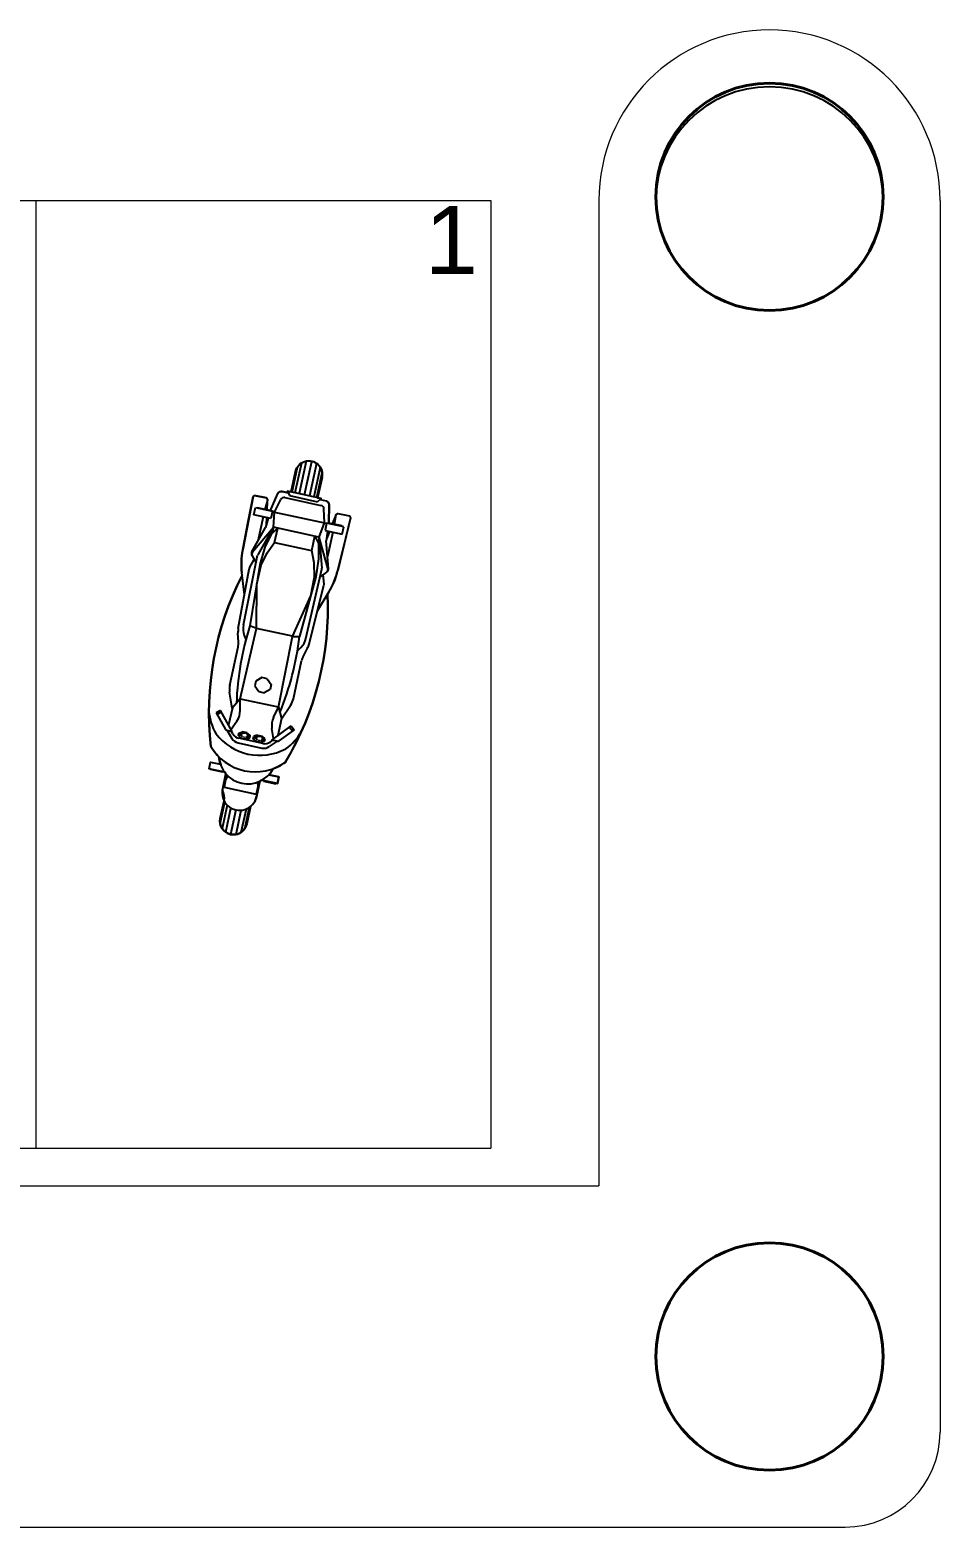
# Model space of a CAD drawing. Header units: inches. Extents: x 13 to 261, y -112 to -47.
# Drawn here: x 82.45 to 87.25, y -85.73 to -77.83 of the extents above; entities that cross this region are included whole.
import ezdxf

# ---------------------------------------------------------------- set-up
doc = ezdxf.new("R2010")
doc.units = ezdxf.units.IN
doc.header["$MEASUREMENT"] = 0
for name, color, linetype, lineweight in [('BANQUETA', 2, 'Continuous', 18), ('CAJONES', 3, 'Continuous', 20), ('COLUMNAS', 20, 'Continuous', 40), ('TERRENO', 8, 'Continuous', 25), ('TEXTOS', 124, 'Continuous', 30)]:
    doc.layers.add(name, color=color, linetype=linetype, lineweight=lineweight)
doc.layers.add('CONTORNO', color=7, linetype='Continuous')
doc.styles.add('TEXTOS', font='ARIALUNI.TTF', dxfattribs={"height": 0.36})

msp = doc.modelspace()

# ---------------------------------------------------------------- linework, layer by layer
for p, q in [((83.907, -80.1022), (83.8698, -80.2736)), ((83.8971, -80.2796), (83.9354, -80.1033)), ((83.8503, -80.158), (83.8272, -80.2644)), ((83.832, -80.2654), (83.8607, -80.1332)), ((83.8812, -80.1126), (83.8473, -80.2688)), ((83.9614, -80.115), (83.9244, -80.2855)), ((83.9805, -80.1356), (83.9469, -80.2904)), ((83.9621, -80.2937), (83.9904, -80.1636)), ((83.8115, -80.269), (83.7797, -80.2621)), ((83.9861, -80.2993), (83.8078, -80.2606)), ((83.8078, -80.2606), (83.8187, -80.284)), ((83.99, -80.1883), (83.9669, -80.2947)), ((83.6259, -80.2892), (83.5718, -80.5699)), ((83.6344, -80.2826), (83.6259, -80.2892)), ((83.6963, -80.2961), (83.6344, -80.2826)), ((83.7026, -80.3081), (83.6883, -80.3578)), ((83.6963, -80.2961), (83.7026, -80.3081)), ((83.698, -80.3599), (83.6997, -80.3183)), ((83.7186, -80.3619), (83.7571, -80.2736)), ((83.7385, -80.3708), (83.7723, -80.3051)), ((83.7943, -80.2947), (83.9843, -80.3359)), ((83.8187, -80.284), (83.9665, -80.3161)), ((83.9861, -80.2993), (83.9665, -80.3161)), ((83.9793, -80.3054), (84.0111, -80.3123)), ((84.0253, -80.4285), (84.0268, -80.3322)), ((83.6301, -80.386), (83.6385, -80.3474)), ((83.72, -80.4055), (83.6301, -80.386)), ((83.6385, -80.3474), (83.7284, -80.367)), ((83.6478, -80.3469), (83.7201, -80.3626)), ((83.6795, -80.3967), (83.6517, -80.5251)), ((83.7063, -80.403), (83.6912, -80.4531)), ((83.6967, -80.4009), (83.6952, -80.4384)), ((83.718, -80.3643), (83.7186, -80.3619)), ((83.7183, -80.3631), (83.718, -80.3643)), ((83.7385, -80.3708), (83.7183, -80.3631)), ((83.7284, -80.367), (83.72, -80.4055)), ((83.7338, -80.4506), (83.7385, -80.3708)), ((83.7385, -80.3708), (84.0027, -80.4282)), ((84.0035, -80.4284), (84, -80.3546)), ((84.0449, -80.4353), (84.0606, -80.3967)), ((84.0621, -80.3862), (84.0545, -80.4374)), ((84.0729, -80.3779), (84.0621, -80.3862)), ((84.1398, -80.4008), (84.0725, -80.6787)), ((84.0729, -80.3779), (84.1348, -80.3913)), ((84.1348, -80.3913), (84.1398, -80.4008)), ((83.6204, -80.5808), (83.6912, -80.4531)), ((83.624, -80.58), (83.7338, -80.4506)), ((83.7338, -80.4506), (83.6525, -80.5929)), ((83.7233, -80.4836), (83.689, -80.556)), ((83.7563, -80.4554), (83.7233, -80.4836)), ((83.7338, -80.4506), (83.7264, -80.4805)), ((83.9739, -80.5027), (83.7338, -80.4506)), ((83.7399, -80.5309), (83.7563, -80.4554)), ((83.9358, -80.5735), (83.9522, -80.498)), ((83.9522, -80.498), (83.9706, -80.5373)), ((83.9747, -80.5029), (84.0035, -80.4284)), ((84.0035, -80.4284), (84.0251, -80.4297)), ((84.0143, -80.4291), (84.0059, -80.4676)), ((84.0059, -80.4676), (84.0958, -80.4871)), ((84.0195, -80.471), (84.0124, -80.5228)), ((84.1042, -80.4486), (84.0143, -80.4291)), ((84.0291, -80.4731), (84.0148, -80.5078)), ((84.0464, -80.4764), (84.0185, -80.6047)), ((84.0959, -80.4443), (84.0236, -80.4286)), ((84.0248, -80.4309), (84.0253, -80.4285)), ((84.0251, -80.4297), (84.0248, -80.4309)), ((84.0958, -80.4871), (84.1042, -80.4486)), ((83.689, -80.556), (83.6624, -80.6478)), ((83.7011, -80.5856), (83.7399, -80.5309)), ((83.7399, -80.5309), (83.935, -80.5733)), ((83.9484, -80.6393), (83.9358, -80.5735)), ((83.9747, -80.5029), (83.969, -80.5332)), ((83.9706, -80.5373), (83.9717, -80.6174)), ((84.0209, -80.6662), (83.9747, -80.5029)), ((83.9747, -80.5029), (83.9896, -80.6661)), ((84.0238, -80.6684), (84.0124, -80.5228)), ((83.5753, -80.9656), (83.6503, -80.5988)), ((83.6073, -80.6654), (83.6318, -80.621)), ((83.6624, -80.6478), (83.6098, -80.9711)), ((83.6217, -80.6025), (83.642, -80.6396)), ((83.6458, -80.751), (83.6683, -80.6516)), ((83.6683, -80.6516), (83.7011, -80.5856)), ((83.9509, -80.713), (83.9484, -80.6393)), ((83.9717, -80.6174), (83.9579, -80.712)), ((83.5481, -80.9861), (83.6052, -80.6715)), ((83.5804, -80.808), (83.5671, -80.6904)), ((83.9579, -80.712), (83.8716, -81.0279)), ((83.9052, -81.0372), (83.9891, -80.6724)), ((83.9301, -80.8127), (83.9509, -80.713)), ((84.0137, -80.6876), (83.9798, -80.713)), ((84.0006, -80.7508), (83.9967, -80.7003)), ((83.6437, -80.9852), (83.6458, -80.751)), ((83.8349, -81.0267), (83.9301, -80.8127)), ((83.9215, -81.0672), (84.0001, -80.7573)), ((83.966, -80.8918), (84.0268, -80.7903)), ((83.6437, -80.9852), (83.6098, -80.9711)), ((83.6437, -80.9852), (83.6098, -80.9711)), ((83.5491, -81.0562), (83.5466, -81.0092)), ((83.5574, -81.3557), (83.6437, -80.9852)), ((83.58, -81.0216), (83.5885, -81.0438)), ((83.8341, -81.0265), (83.6437, -80.9852)), ((83.8341, -81.0265), (83.6437, -80.9852)), ((83.7597, -81.3997), (83.8349, -81.0267)), ((83.8349, -81.0267), (83.8716, -81.0279)), ((83.8349, -81.0267), (83.8716, -81.0279)), ((83.5034, -81.2835), (83.547, -81.0827)), ((83.8778, -81.0862), (83.8608, -81.1029)), ((83.8915, -81.1306), (83.9132, -81.0889)), ((83.8388, -81.3564), (83.8824, -81.1556)), ((83.6404, -81.2636), (83.635, -81.2885)), ((83.635, -81.2885), (83.6563, -81.3184)), ((83.6723, -81.2445), (83.6404, -81.2636)), ((83.7012, -81.2508), (83.6723, -81.2445)), ((83.7012, -81.2508), (83.7223, -81.2814)), ((83.7223, -81.2814), (83.7169, -81.3063)), ((83.5165, -81.4057), (83.5024, -81.3211)), ((83.5574, -81.3557), (83.517, -81.4032)), ((83.5574, -81.3557), (83.7589, -81.3995)), ((83.5581, -81.4163), (83.5574, -81.3557)), ((83.6563, -81.3184), (83.6852, -81.3246)), ((83.7169, -81.3063), (83.6852, -81.3246)), ((83.4546, -81.4183), (83.4322, -81.431)), ((83.4322, -81.431), (83.4813, -81.5175)), ((83.4595, -81.427), (83.4371, -81.4397)), ((83.5165, -81.5285), (83.4546, -81.4183)), ((83.517, -81.4032), (83.4973, -81.4943)), ((83.734, -81.4545), (83.7597, -81.3997)), ((83.7597, -81.3997), (83.7767, -81.4597)), ((83.7762, -81.4621), (83.824, -81.391)), ((83.4879, -81.5223), (83.5165, -81.5285)), ((83.4887, -81.5229), (83.5144, -81.5658)), ((83.5195, -81.5416), (83.5112, -81.5278)), ((83.5114, -81.5169), (83.5408, -81.4736)), ((83.7253, -81.5738), (83.8273, -81.4992)), ((83.7347, -81.5654), (83.7259, -81.5138)), ((83.7767, -81.4597), (83.7569, -81.5507)), ((83.8424, -81.5201), (83.7618, -81.5784)), ((83.8192, -81.5051), (83.8343, -81.5259)), ((83.8273, -81.4992), (83.8424, -81.5201)), ((83.5467, -81.5889), (83.6727, -81.6163)), ((83.5488, -81.5498), (83.5516, -81.537)), ((83.5636, -81.5631), (83.5488, -81.5498)), ((83.5516, -81.537), (83.5706, -81.531)), ((83.6781, -81.5922), (83.5517, -81.5647)), ((83.5553, -81.547), (83.5671, -81.5471)), ((83.568, -81.543), (83.5571, -81.539)), ((83.571, -81.5521), (83.5628, -81.5554)), ((83.5885, -81.5685), (83.5636, -81.5631)), ((83.5675, -81.5337), (83.5735, -81.5409)), ((83.5955, -81.5364), (83.5706, -81.531)), ((83.5787, -81.5555), (83.5775, -81.5611)), ((83.5819, -81.541), (83.5833, -81.5346)), ((83.5871, -81.5556), (83.5925, -81.5618)), ((83.5885, -81.5685), (83.6083, -81.5627)), ((83.5972, -81.5401), (83.5895, -81.5444)), ((83.5928, -81.5526), (83.6035, -81.5575)), ((83.6053, -81.5495), (83.5937, -81.5486)), ((83.5955, -81.5364), (83.611, -81.5499)), ((83.6083, -81.5627), (83.611, -81.5499)), ((83.6275, -81.5669), (83.6303, -81.5541)), ((83.6431, -81.5804), (83.6275, -81.5669)), ((83.6501, -81.5483), (83.6303, -81.5541)), ((83.6458, -81.5642), (83.634, -81.5641)), ((83.6358, -81.5561), (83.6467, -81.5601)), ((83.6497, -81.5692), (83.6423, -81.5726)), ((83.6431, -81.5804), (83.668, -81.5858)), ((83.647, -81.551), (83.6522, -81.558)), ((83.6501, -81.5483), (83.675, -81.5537)), ((83.6574, -81.5726), (83.6562, -81.5782)), ((83.6606, -81.5581), (83.662, -81.5517)), ((83.6658, -81.5727), (83.672, -81.5791)), ((83.668, -81.5858), (83.687, -81.5798)), ((83.6767, -81.5574), (83.6682, -81.5615)), ((83.6822, -81.5746), (83.6715, -81.5697)), ((83.6724, -81.5657), (83.6839, -81.5666)), ((83.6897, -81.567), (83.675, -81.5537)), ((83.687, -81.5798), (83.6897, -81.567)), ((83.7529, -81.5803), (83.7117, -81.6086)), ((83.7171, -81.5845), (83.7304, -81.5754)), ((83.7538, -81.58), (83.7253, -81.5738)), ((83.3938, -81.7255), (83.4015, -81.6902)), ((83.4765, -81.7435), (83.3938, -81.7255)), ((83.4671, -81.744), (83.4013, -81.7297)), ((83.4015, -81.6902), (83.4541, -81.7016)), ((83.4828, -81.7521), (83.4653, -81.8329)), ((83.4929, -81.7627), (83.4813, -81.7832)), ((83.7628, -81.7687), (83.7102, -81.7573)), ((83.4813, -81.7832), (83.4728, -81.8226)), ((83.4728, -81.8226), (83.643, -81.8596)), ((83.6516, -81.8202), (83.643, -81.8596)), ((83.6623, -81.7911), (83.6447, -81.8719)), ((83.6495, -81.7963), (83.6516, -81.8202)), ((83.6724, -81.7861), (83.7551, -81.804)), ((83.6807, -81.7904), (83.7466, -81.8047)), ((83.7551, -81.804), (83.7628, -81.7687)), ((83.452, -82.0148), (83.4767, -81.9011)), ((83.4731, -81.8946), (83.4531, -81.9865)), ((83.4892, -81.9171), (83.4624, -82.0406)), ((83.4816, -82.0608), (83.5094, -81.9326)), ((83.5358, -81.9427), (83.5078, -82.0715)), ((83.5362, -82.0726), (83.5641, -81.9443)), ((83.5889, -81.9382), (83.562, -82.0623)), ((83.5821, -82.0431), (83.607, -81.9285)), ((83.613, -81.924), (83.5929, -82.0168))]:
    msp.add_line(p, q)
for centre, radius, start, end in [((83.9199, -80.1727), 0.0711, 347.4138, 168.07636), ((83.7755, -80.2816), 0.02, 77.74508, 156.39438), ((83.7901, -80.3142), 0.02, 77.74508, 152.81325), ((83.9801, -80.3555), 0.02, 2.67691, 77.74508), ((84.0068, -80.3319), 0.02, 359.09578, 77.74508), ((83.9646, -80.6456), 0.4, 169.10261, 186.43926), ((83.6392, -80.5929), 0.02, 139.68753, 208.65879), ((83.6379, -80.5905), 0.02, 151.01693, 208.65879), ((83.6699, -80.6028), 0.02, 150.29028, 168.43946), ((84.9684, -81.4287), 1.5751, 152.68717, 186.51263), ((83.6249, -80.6751), 0.02, 151.10405, 169.71523), ((83.9696, -80.6679), 0.02, 347.05069, 5.19987), ((84.0017, -80.6716), 0.02, 306.83137, 15.80263), ((84.0039, -80.67), 0.02, 306.83137, 4.47323), ((83.6838, -80.5846), 0.4, 329.0509, 346.38754), ((82.4456, -80.8807), 1.5751, 328.97753, 2.80299), ((83.9807, -80.7524), 0.02, 345.77492, 4.38611), ((85.0595, -81.4349), 1.5221, 162.25926, 177.85829), ((83.6733, -80.9856), 0.1, 168.43946, 201.07245), ((83.6465, -81.0039), 0.1, 169.71523, 183.03259), ((82.3601, -80.8485), 1.5221, 337.63187, 353.2309), ((83.8078, -81.0148), 0.1, 314.41771, 347.05069), ((83.4493, -81.0615), 0.1, 347.74508, 3.03259), ((83.9801, -81.1768), 0.1, 152.45757, 167.74508), ((83.8246, -81.0426), 0.1, 332.45757, 345.77492), ((83.6011, -81.3048), 0.1, 167.74508, 189.43192), ((83.7411, -81.3352), 0.1, 326.05824, 347.74508), ((83.6963, -81.3926), 0.3045, 185.63073, 208.94598), ((83.4581, -81.4174), 0.1, 325.83905, 0.66301), ((83.49, -81.5125), 0.01, 209.61272, 257.74508), ((83.8245, -81.497), 0.1, 154.82715, 189.65111), ((83.6611, -81.3638), 0.2907, 217.29261, 298.19755), ((83.5573, -81.54), 0.05, 210.98326, 257.74508), ((83.5623, -81.5159), 0.05, 210.98326, 257.74508), ((83.6887, -81.5433), 0.05, 257.74508, 304.50689), ((83.7559, -81.5703), 0.01, 257.74508, 305.87743), ((83.618, -81.3756), 0.3045, 306.54418, 329.85943), ((83.638, -81.4703), 0.2716, 210.30123, 305.18893), ((83.5984, -81.6527), 0.1524, 183.80262, 331.68723), ((83.6833, -81.5674), 0.05, 257.74508, 304.50689), ((83.5549, -81.8529), 0.0918, 167.4138, 348.07636), ((83.5225, -82.002), 0.0711, 167.4138, 348.07636)]:
    msp.add_arc(centre, radius, start, end)
at = {"layer": 'BANQUETA'}
for p, q in [((85.4507, -78.7268), (85.4507, -83.9268)), ((87.2507, -78.7268), (87.2507, -85.2268)), ((67.2507, -83.9268), (85.4507, -83.9268)), ((35.8507, -85.7268), (86.7507, -85.7268))]:
    msp.add_line(p, q, dxfattribs=at)
for centre, radius, start, end in [((86.3507, -78.7268), 0.9, 0, 180), ((86.7507, -85.2268), 0.5, 270, 0)]:
    msp.add_arc(centre, radius, start, end, dxfattribs=at)
at = {"layer": 'CAJONES'}
for p, q in [((68.0799, -78.7268), (84.8799, -78.7268)), ((82.4799, -78.7268), (82.4799, -83.7268)), ((84.8799, -78.7268), (84.8799, -83.7268)), ((68.0799, -83.7268), (84.8799, -83.7268))]:
    msp.add_line(p, q, dxfattribs=at)
at = {"layer": 'COLUMNAS'}
for centre in [(86.3507, -78.7073), (86.3507, -84.8268)]:
    msp.add_circle(centre, 0.6, dxfattribs=at)
at = {"layer": 'CONTORNO'}
msp.add_lwpolyline([(84.1398, -80.4008), (84.0993, -80.568), (84.0794, -80.6503), (84.0687, -80.6935), (84.0572, -80.7278), (84.0424, -80.7618), (84.0187, -80.8037, -0.148672), (83.7953, -81.6925, -0.056745), (83.7325, -81.725, -0.046105), (83.7102, -81.7573), (83.7628, -81.7687), (83.7551, -81.804), (83.6724, -81.7861, 0.349135), (83.6623, -81.7911), (83.6443, -81.874, -0.173873), (83.613, -81.924), (83.5929, -82.0168, -0.9943), (83.453, -81.9873), (83.4731, -81.8946, 0.187808), (83.4642, -81.8386), (83.4828, -81.7521, 0.474398), (83.4759, -81.7434), (83.3938, -81.7255), (83.4015, -81.6902), (83.4541, -81.7016, -0.06519), (83.4463, -81.6628, -0.064755), (83.4035, -81.6074, -0.148672), (83.5689, -80.706, -0.072089), (83.5689, -80.5871), (83.5989, -80.4296), (83.6244, -80.2968), (83.6301, -80.2859), (83.6344, -80.2826), (83.6963, -80.2961), (83.7026, -80.3081), (83.6997, -80.3183), (83.6981, -80.3579), (83.7186, -80.3619), (83.7396, -80.3137), (83.7571, -80.2736, -0.35731), (83.7797, -80.2621), (83.8115, -80.269), (83.8078, -80.2606), (83.8271, -80.2648), (83.8507, -80.1561, -1.013858), (83.9892, -80.1882), (83.99, -80.1883), (83.9668, -80.2951), (83.9861, -80.2993), (83.9793, -80.3054), (84.0111, -80.3123, -0.35731), (84.0268, -80.3322), (84.0253, -80.4285), (84.0252, -80.4289), (84.0457, -80.4334), (84.0606, -80.3967), (84.0621, -80.3862), (84.0729, -80.3779), (84.1348, -80.3913), (84.1398, -80.4008)], format="xyb", dxfattribs=at)
at = {"layer": 'TERRENO'}
msp.add_arc((86.3507, -78.7268), 0.6, 0, 180, dxfattribs=at)

# ---------------------------------------------------------------- texts
at = {"layer": 'TEXTOS', "style": 'TEXTOS'}
msp.add_text('1', height=0.36, dxfattribs=at).set_placement((84.5327, -79.1151))

doc.saveas('drawing.dxf')
